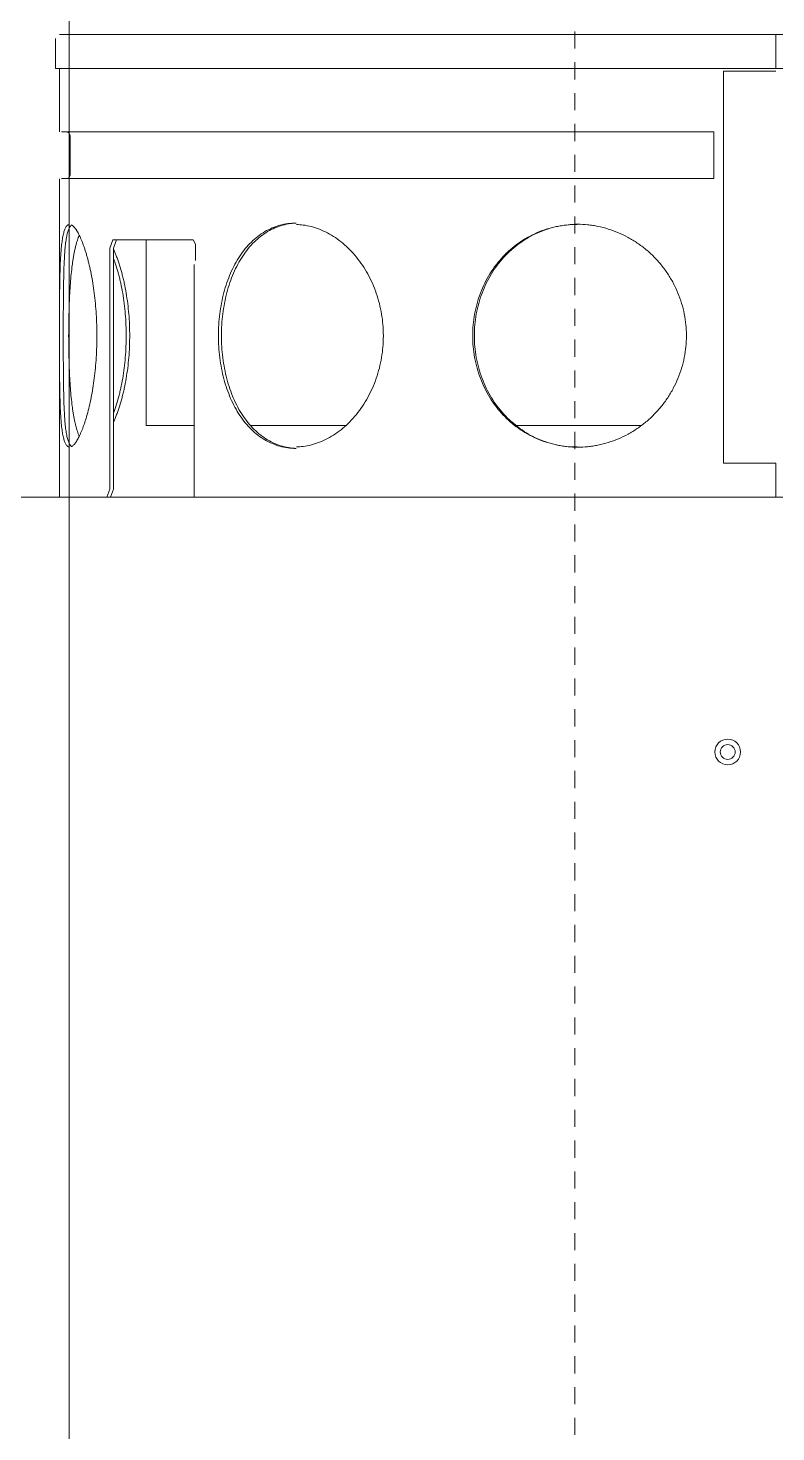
# Model space of a CAD drawing. Header units: inches. Extents: x -536 to 545, y -65 to 280.
# Drawn here: x -441.68 to -436.22, y 12.92 to 23.18 of the extents above; entities that cross this region are included whole.
import ezdxf

# ---------------------------------------------------------------- set-up
doc = ezdxf.new("R2010")
doc.units = ezdxf.units.IN
doc.header["$MEASUREMENT"] = 0
doc.linetypes.add('Hidden 1_8_', pattern=[0.1875, 0.125, -0.0625])
for name, color, linetype, lineweight in [('A-DETL', 90, 'Continuous', 9), ('A-DETL-HDLN', 90, 'Hidden 1_8_', 9), ('A-WALL', 113, 'Continuous', 13), ('A-WALL-PATT', 111, 'Continuous', 13)]:
    doc.layers.add(name, color=color, linetype=linetype, lineweight=lineweight)

# ---------------------------------------------------------------- blocks, each defined once
blk = doc.blocks.new('Walls 7 - Walls 7-1353541-Fireplace - Section - East')
at = {"layer": 'A-WALL-PATT', "lineweight": 9}
h = blk.add_hatch(dxfattribs=at)
h.set_pattern_fill('FP_103', color=256, style=0, pattern_type=2)
h.set_pattern_definition([(180, (-371.73, 30.13), (-60, 143.62), [60, 0, 0, 0]), (180, (-371.73, 53.32), (-60, 143.62), [60, 0, 0, 0]), (180, (-371.73, 68.78), (-60, 143.62), [60, 0, 0, 0]), (180, (-371.73, 76.5), (-60, 143.62), [60, 0, 0, 0]), (180, (-371.73, 91.96), (-60, 143.62), [60, 0, 0, 0]), (180, (-371.73, 107.42), (-60, 143.62), [60, 0, 0, 0]), (180, (-371.73, 126.75), (-60, 143.62), [60, 0, 0, 0]), (180, (-371.73, 142.2), (-60, 143.62), [60, 0, 0, 0]), (180, (-371.73, 29.75), (-60, 143.62), [60, 0, 0, 0]), (180, (-371.73, 52.94), (-60, 143.62), [60, 0, 0, 0]), (180, (-371.73, 68.4), (-60, 143.62), [60, 0, 0, 0]), (180, (-371.73, 76.13), (-60, 143.62), [60, 0, 0, 0]), (180, (-371.73, 91.59), (-60, 143.62), [60, 0, 0, 0]), (180, (-371.73, 107.05), (-60, 143.62), [60, 0, 0, 0]), (180, (-371.73, 126.37), (-60, 143.62), [60, 0, 0, 0]), (180, (-371.73, 141.83), (-60, 143.62), [60, 0, 0, 0]), (90, (-417.73, 30.127), (-60, 4e-15), [22.815, -120.807]), (90, (-385.73, 53.316), (-60, 4e-15), [15.085, -128.536]), (90, (-415.73, 68.775), (-60, 4e-15), [7.356, -136.266]), (90, (-425.73, 76.505), (-60, 4e-15), [15.085, -128.536]), (90, (-394.73, 91.964), (-60, 4e-15), [15.085, -128.536]), (90, (-415.73, 107.424), (-60, 4e-15), [18.95, -124.672]), (90, (-380.73, 126.75), (-60, 4e-15), [15.085, -128.536]), (90, (-415.73, 142.207), (-60, 4e-15), [8.353, -135.27]), (90, (-417.354, 30.127), (-60, 4e-15), [22.815, -120.807]), (90, (-385.354, 53.316), (-60, 4e-15), [15.085, -128.536]), (90, (-415.354, 68.775), (-60, 4e-15), [7.356, -136.266]), (90, (-425.354, 76.505), (-60, 4e-15), [15.085, -128.536]), (90, (-394.354, 91.964), (-60, 4e-15), [15.085, -128.536]), (90, (-415.354, 107.424), (-60, 4e-15), [18.95, -124.672]), (90, (-380.354, 126.75), (-60, 4e-15), [15.085, -128.536]), (90, (-415.354, 142.207), (-60, 4e-15), [8.353, -135.27])])
h.paths.add_polyline_path([(-419.602, -46.5), (-422.275, 2.313), (-431.87, 2.313), (-431.87, 23.224), (-441.233, 23.224), (-441.233, 32.79), (-435.223, 60.377), (-443.855, 60.377), (-443.483, -22.5), (-425.355, -22.5), (-425.355, -46.5)], flags=0)

msp = doc.modelspace()

# ---------------------------------------------------------------- linework, layer by layer
at = {"layer": 'A-DETL'}
for p, q in [((-441.48185, 23.102), (-441.48185, 22.882)), ((-441.45385, 23.13), (-430.96677, 23.13)), ((-436.22557, 23.13), (-436.22557, 22.882)), ((-441.48185, 22.882), (-430.93877, 22.882)), ((-441.45385, 22.882), (-441.45385, 22.41954)), ((-436.60634, 20), (-436.60634, 22.862)), ((-436.60634, 22.862), (-436.22557, 22.862)), ((-441.43931, 22.418), (-441.40431, 22.418)), ((-441.4388, 22.41957), (-441.40547, 22.41882)), ((-441.40547, 22.41882), (-440.68751, 22.418)), ((-441.37431, 22.388), (-441.37431, 22.108)), ((-436.67766, 22.418), (-440.68751, 22.418)), ((-436.67766, 22.078), (-436.67766, 22.418)), ((-441.45385, 22.07646), (-441.45385, 19.75)), ((-441.43931, 22.078), (-441.40431, 22.078)), ((-441.40547, 22.07718), (-441.4388, 22.07643)), ((-440.68751, 22.078), (-441.40547, 22.07718)), ((-440.68751, 22.078), (-436.67766, 22.078)), ((-441.06308, 21.63), (-441.08559, 21.57)), ((-441.08559, 19.81), (-441.08559, 21.57)), ((-441.06308, 21.63), (-440.47721, 21.63)), ((-441.03718, 21.63), (-441.05956, 21.57)), ((-441.05956, 19.81), (-441.05956, 21.57)), ((-440.81983, 20.275), (-440.81983, 21.63)), ((-440.45963, 21.6), (-440.47721, 21.63)), ((-440.45963, 21.6), (-440.45963, 21.48)), ((-440.47066, 21.45027), (-440.47066, 19.75)), ((-440.47066, 20.275), (-440.81983, 20.275)), ((-440.05476, 20.275), (-439.36247, 20.275)), ((-438.12088, 20.275), (-437.20723, 20.275)), ((-436.22557, 20), (-436.60634, 20)), ((-436.22557, 19.75), (-436.22557, 20)), ((-441.10745, 19.75), (-441.08559, 19.81)), ((-441.0813, 19.75), (-441.05956, 19.81)), ((-449.34931, 19.75), (-426.07831, 19.75))]:
    msp.add_line(p, q, dxfattribs=at)
for radius in [0.094, 0.0545]:
    msp.add_circle((-436.57681, 17.89), radius, dxfattribs=at)
for centre, start, end in [((-441.40431, 22.388), 0, 90), ((-441.40431, 22.108), 270, 0)]:
    msp.add_arc(centre, 0.03, start, end, dxfattribs=at)
for points, knots in [([(-441.37913, 21.7425), (-441.38006, 21.7425), (-441.38256, 21.74234), (-441.38573, 21.74159), (-441.38897, 21.74035), (-441.39207, 21.73861), (-441.3951, 21.73639), (-441.39915, 21.73265), (-441.40397, 21.72664), (-441.40918, 21.71779), (-441.41404, 21.70708), (-441.41856, 21.69453), (-441.42273, 21.68015), (-441.42656, 21.66397), (-441.43007, 21.64604), (-441.43326, 21.62638), (-441.43613, 21.60506), (-441.43871, 21.5821), (-441.441, 21.55758), (-441.44303, 21.53155), (-441.44546, 21.49402), (-441.44785, 21.44381), (-441.44989, 21.37996), (-441.45131, 21.31179), (-441.45225, 21.2399), (-441.45284, 21.16524), (-441.45317, 21.08747), (-441.45334, 21.01142), (-441.45338, 20.95211), (-441.45338, 20.93)], [0, 0, 0, 0, 0.003339391, 0.006674086, 0.010075469, 0.013610491, 0.017338535, 0.021309982, 0.030132872, 0.040330844, 0.052046284, 0.06536025, 0.080317312, 0.096937046, 0.115214229, 0.135130574, 0.156660597, 0.179771365, 0.204416316, 0.230543499, 0.258098806, 0.317251403, 0.381327752, 0.449735998, 0.521820675, 0.596898143, 0.674243388, 0.753115657, 0.832754499, 0.832754499, 0.832754499, 0.832754499]), ([(-441.36471, 21.73928), (-441.36542, 21.7388), (-441.36757, 21.7372), (-441.37132, 21.73369), (-441.37621, 21.72761), (-441.38136, 21.71877), (-441.38621, 21.70804), (-441.3907, 21.69548), (-441.39486, 21.68108), (-441.39868, 21.66489), (-441.40217, 21.64693), (-441.40534, 21.62725), (-441.40821, 21.6059), (-441.41077, 21.58291), (-441.41306, 21.55836), (-441.41508, 21.5323), (-441.41749, 21.49472), (-441.41987, 21.44445), (-441.42191, 21.38052), (-441.42332, 21.31227), (-441.42426, 21.24028), (-441.42484, 21.16554), (-441.42517, 21.08762), (-441.42535, 21.0117), (-441.42538, 20.95175), (-441.42538, 20.93)], [0, 0, 0, 0, 0.003145498, 0.007105398, 0.015909273, 0.02609277, 0.037797225, 0.051102843, 0.066053559, 0.082668475, 0.100942001, 0.120855577, 0.142383514, 0.165492722, 0.190136515, 0.216262845, 0.243817531, 0.302969372, 0.367045351, 0.435453428, 0.507538034, 0.582615475, 0.659960712, 0.738832979, 0.818471821, 0.818471821, 0.818471821, 0.818471821]), ([(-441.17997, 20.93), (-441.17997, 20.95244), (-441.1808, 21.01143), (-441.18451, 21.08778), (-441.19061, 21.16564), (-441.19894, 21.24044), (-441.20933, 21.31246), (-441.22153, 21.38074), (-441.23528, 21.4447), (-441.24802, 21.49489), (-441.2588, 21.53238), (-441.2669, 21.55845), (-441.27515, 21.583), (-441.28352, 21.60599), (-441.29195, 21.62735), (-441.30041, 21.64703), (-441.30886, 21.66499), (-441.31727, 21.68118), (-441.32437, 21.69347), (-441.33002, 21.70237), (-441.33532, 21.71019), (-441.34183, 21.71885), (-441.34966, 21.72765), (-441.35637, 21.73369), (-441.36121, 21.73721), (-441.36382, 21.73878), (-441.36471, 21.73928)], [0, 0, 0, 0, 0.079648701, 0.158608642, 0.236194708, 0.31173422, 0.384563013, 0.454044836, 0.519560093, 0.580534971, 0.609147757, 0.636427529, 0.662317153, 0.686760287, 0.709704453, 0.731109319, 0.750939693, 0.769164186, 0.785760223, 0.79344721, 0.80072784, 0.814077975, 0.825847224, 0.836107207, 0.840715057, 0.84432967, 0.84432967, 0.84432967, 0.84432967]), ([(-439.72668, 21.75284), (-439.74844, 21.75284), (-439.78544, 21.75022), (-439.84503, 21.73831), (-439.90127, 21.71853), (-439.9554, 21.69112), (-440.00646, 21.65633), (-440.05419, 21.61456), (-440.0982, 21.56621), (-440.13823, 21.51179), (-440.17402, 21.45181), (-440.20539, 21.38686), (-440.23217, 21.31755), (-440.25424, 21.24459), (-440.2715, 21.16851), (-440.28388, 21.09063), (-440.29132, 21.0094), (-440.29297, 20.95939), (-440.29297, 20.93)], [0, 0, 0, 0, 0.05893309, 0.11753173, 0.17631613, 0.23582116, 0.2965442, 0.35891634, 0.42327345, 0.48983624, 0.55871255, 0.62988773, 0.7032474, 0.77857378, 0.85557566, 0.93388913, 1.01310647, 1.0927835, 1.0927835, 1.0927835, 1.0927835]), ([(-439.72668, 21.75284), (-439.74111, 21.75223), (-439.77253, 21.74938), (-439.82542, 21.7387), (-439.88141, 21.71892), (-439.93527, 21.69149), (-439.98608, 21.65668), (-440.03358, 21.61489), (-440.07738, 21.56651), (-440.11721, 21.51207), (-440.15282, 21.45206), (-440.18404, 21.38708), (-440.21068, 21.31774), (-440.23265, 21.24474), (-440.24982, 21.16864), (-440.26214, 21.09064), (-440.26954, 21.0097), (-440.27119, 20.95884), (-440.27119, 20.93)], [0, 0, 0, 0, 0.03986168, 0.09815911, 0.15666304, 0.21591452, 0.27641511, 0.33859775, 0.40279822, 0.46923546, 0.53801453, 0.60911731, 0.68242571, 0.75771814, 0.83469969, 0.91300288, 0.99221653, 1.07189315, 1.07189315, 1.07189315, 1.07189315]), ([(-439.08958, 20.93), (-439.08958, 20.99006), (-439.09612, 21.06101), (-439.11775, 21.16619), (-439.14013, 21.24093), (-439.16843, 21.31313), (-439.20228, 21.38154), (-439.24129, 21.44564), (-439.28496, 21.50479), (-439.3328, 21.55843), (-439.3842, 21.60604), (-439.43862, 21.64717), (-439.49535, 21.68142), (-439.554, 21.70844), (-439.61314, 21.72797), (-439.67178, 21.73923), (-439.70535, 21.742), (-439.72436, 21.7424)], [0, 0, 0, 0, 0.1590501, 0.23807419, 0.31641849, 0.39386005, 0.47018336, 0.54518127, 0.61866543, 0.69046781, 0.76045881, 0.82854798, 0.8947104, 0.95898392, 1.02150034, 1.08247385, 1.13281017, 1.13281017, 1.13281017, 1.13281017]), ([(-437.67529, 21.7425), (-437.70698, 21.7425), (-437.74907, 21.7399), (-437.82829, 21.7282), (-437.90116, 21.70878), (-437.97272, 21.68187), (-438.04077, 21.64768), (-438.1051, 21.60659), (-438.165, 21.55897), (-438.22001, 21.5053), (-438.26961, 21.44608), (-438.31342, 21.38192), (-438.35107, 21.31339), (-438.38228, 21.24128), (-438.40679, 21.16585), (-438.42444, 21.08943), (-438.43507, 21.00676), (-438.43745, 20.96293), (-438.43745, 20.93)], [0, 0, 0, 0, 0.07666414, 0.15304247, 0.22920659, 0.30525296, 0.38128849, 0.45743132, 0.5337953, 0.61048528, 0.68758559, 0.7651528, 0.84321216, 0.92175171, 1.00072695, 1.08005907, 1.15964537, 1.23936364, 1.23936364, 1.23936364, 1.23936364]), ([(-437.67339, 21.74452), (-437.70152, 21.74423), (-437.74185, 21.74158), (-437.81817, 21.73021), (-437.89083, 21.71075), (-437.9622, 21.68377), (-438.03006, 21.6495), (-438.09421, 21.6083), (-438.15394, 21.56055), (-438.20879, 21.50674), (-438.25824, 21.44738), (-438.30193, 21.38305), (-438.33947, 21.31435), (-438.3706, 21.24206), (-438.39503, 21.16645), (-438.41263, 21.08979), (-438.42323, 21.00708), (-438.4256, 20.96273), (-438.4256, 20.93)], [0, 0, 0, 0, 0.06849683, 0.14447583, 0.22025862, 0.29594873, 0.37165918, 0.44751269, 0.52362626, 0.60010607, 0.67703624, 0.75447149, 0.83243394, 0.91090729, 0.9898419, 1.06915305, 1.14873175, 1.22844917, 1.22844917, 1.22844917, 1.22844917]), ([(-436.87798, 20.93), (-436.87798, 20.96353), (-436.8806, 21.00677), (-436.89227, 21.09001), (-436.91163, 21.16658), (-436.93842, 21.24225), (-436.97242, 21.31454), (-437.01324, 21.38322), (-437.05264, 21.43682), (-437.08711, 21.47721), (-437.12344, 21.51581), (-437.17222, 21.56058), (-437.23555, 21.60828), (-437.30302, 21.64943), (-437.37394, 21.68368), (-437.44749, 21.71065), (-437.51079, 21.72691), (-437.56139, 21.73603), (-437.61309, 21.74239), (-437.64262, 21.74436), (-437.67339, 21.74452)], [0, 0, 0, 0, 0.07973408, 0.15945983, 0.2391686, 0.31884808, 0.39848217, 0.47804936, 0.55752298, 0.59722638, 0.63689321, 0.71607515, 0.79504977, 0.87377296, 0.95220245, 1.03030038, 1.10804046, 1.1467829, 1.18543278, 1.25854966, 1.25854966, 1.25854966, 1.25854966]), ([(-441.3861, 20.93), (-441.3861, 20.94967), (-441.38578, 21.01255), (-441.38434, 21.08719), (-441.3819, 21.16533), (-441.37839, 21.23991), (-441.37375, 21.31185), (-441.36789, 21.38003), (-441.3618, 21.43424), (-441.35614, 21.47524), (-441.35161, 21.50411), (-441.34669, 21.5316), (-441.34139, 21.55763), (-441.33568, 21.58219), (-441.32961, 21.60507), (-441.32295, 21.62672), (-441.31659, 21.645), (-441.31072, 21.65924), (-441.30891, 21.66334)], [0, 0, 0, 0, 0.079640283, 0.15852591, 0.235909999, 0.311069044, 0.383300595, 0.451951452, 0.516407071, 0.546893067, 0.576133212, 0.604069685, 0.630656148, 0.655852178, 0.679622319, 0.701939812, 0.722794613, 0.740930653, 0.740930653, 0.740930653, 0.740930653]), ([(-441.05956, 21.56248), (-441.05925, 21.56181), (-441.05403, 21.55026), (-441.04692, 21.53359), (-441.03566, 21.50519), (-441.02527, 21.4765), (-441.01161, 21.43544), (-440.99921, 21.3927), (-440.98802, 21.34831), (-440.97736, 21.30151), (-440.96571, 21.24075), (-440.95468, 21.16607), (-440.94663, 21.08732), (-440.94174, 21.01394), (-440.94065, 20.94721), (-440.94065, 20.93)], [0, 0, 0, 0, 0.003444388, 0.031801256, 0.061369915, 0.092098845, 0.123928027, 0.190630272, 0.225380203, 0.260968987, 0.334370587, 0.410257686, 0.488021791, 0.56704589, 0.646701751, 0.646701751, 0.646701751, 0.646701751]), ([(-441.05956, 21.4991), (-441.05791, 21.49469), (-441.04961, 21.47192), (-441.0378, 21.43623), (-441.02477, 21.39198), (-441.01362, 21.3479), (-441.00289, 21.30108), (-440.99121, 21.24041), (-440.98012, 21.16587), (-440.97204, 21.08693), (-440.96714, 21.01468), (-440.96604, 20.94539), (-440.96604, 20.93)], [0, 0, 0, 0, 0.024384785, 0.05623112, 0.122961506, 0.15772267, 0.193320935, 0.266736692, 0.342632511, 0.420401134, 0.499426872, 0.579082917, 0.579082917, 0.579082917, 0.579082917]), ([(-441.45338, 20.93), (-441.45338, 20.90789), (-441.45334, 20.84858), (-441.45317, 20.77253), (-441.45284, 20.69476), (-441.45225, 20.6201), (-441.45131, 20.54821), (-441.44989, 20.48004), (-441.44785, 20.41619), (-441.44546, 20.36598), (-441.44303, 20.32845), (-441.441, 20.30242), (-441.43871, 20.2779), (-441.43613, 20.25494), (-441.43326, 20.23362), (-441.43007, 20.21396), (-441.42656, 20.19603), (-441.42273, 20.17985), (-441.41856, 20.16547), (-441.41404, 20.15292), (-441.40918, 20.14221), (-441.40397, 20.13336), (-441.39915, 20.12735), (-441.3951, 20.12361), (-441.39207, 20.12139), (-441.38897, 20.11965), (-441.38573, 20.11841), (-441.38256, 20.11766), (-441.38006, 20.1175), (-441.37913, 20.1175)], [0, 0, 0, 0, 0.079638842, 0.158511111, 0.235856356, 0.310933824, 0.383018501, 0.451426747, 0.515503096, 0.574655693, 0.602211, 0.628338183, 0.652983134, 0.676093902, 0.697623926, 0.71754027, 0.735817453, 0.752437187, 0.76739425, 0.780708215, 0.792423655, 0.802621627, 0.811444517, 0.815415964, 0.819144008, 0.82267903, 0.826080413, 0.829415108, 0.832754499, 0.832754499, 0.832754499, 0.832754499]), ([(-441.42538, 20.93), (-441.42538, 20.90825), (-441.42535, 20.8483), (-441.42517, 20.77238), (-441.42484, 20.69446), (-441.42426, 20.61972), (-441.42332, 20.54773), (-441.42191, 20.47948), (-441.41987, 20.41555), (-441.41749, 20.36528), (-441.41508, 20.3277), (-441.41306, 20.30164), (-441.41077, 20.27709), (-441.40821, 20.2541), (-441.40534, 20.23275), (-441.40217, 20.21307), (-441.39868, 20.19511), (-441.39486, 20.17892), (-441.3907, 20.16452), (-441.38621, 20.15196), (-441.38136, 20.14123), (-441.37621, 20.13239), (-441.37132, 20.12631), (-441.36757, 20.1228), (-441.36542, 20.1212), (-441.36471, 20.12072)], [0, 0, 0, 0, 0.079638842, 0.158511109, 0.235856345, 0.310933786, 0.383018393, 0.45142647, 0.515502449, 0.57465429, 0.602208976, 0.628335306, 0.652979099, 0.676088306, 0.697616244, 0.71752982, 0.735803346, 0.752418262, 0.767368978, 0.780674596, 0.792379051, 0.802562548, 0.811366423, 0.815326323, 0.818471821, 0.818471821, 0.818471821, 0.818471821]), ([(-441.30891, 20.19666), (-441.31072, 20.20076), (-441.31659, 20.215), (-441.32295, 20.23328), (-441.32961, 20.25493), (-441.33568, 20.27781), (-441.34139, 20.30237), (-441.34669, 20.3284), (-441.35161, 20.35589), (-441.35614, 20.38476), (-441.3618, 20.42576), (-441.36789, 20.47997), (-441.37375, 20.54815), (-441.37839, 20.62009), (-441.3819, 20.69467), (-441.38434, 20.77281), (-441.38578, 20.84745), (-441.3861, 20.91033), (-441.3861, 20.93)], [0, 0, 0, 0, 0.018136039, 0.038990841, 0.061308334, 0.085078475, 0.110274505, 0.136860968, 0.164797441, 0.194037586, 0.224523582, 0.2889792, 0.357630058, 0.429861609, 0.505020654, 0.582404742, 0.661290369, 0.740930653, 0.740930653, 0.740930653, 0.740930653]), ([(-441.36471, 20.12072), (-441.36382, 20.12122), (-441.36121, 20.12279), (-441.35637, 20.12631), (-441.34966, 20.13235), (-441.34183, 20.14115), (-441.33532, 20.14981), (-441.33002, 20.15763), (-441.32437, 20.16653), (-441.31727, 20.17882), (-441.30886, 20.19501), (-441.30041, 20.21297), (-441.29195, 20.23265), (-441.28352, 20.25401), (-441.27515, 20.277), (-441.2669, 20.30155), (-441.2588, 20.32762), (-441.24802, 20.36511), (-441.23528, 20.4153), (-441.22153, 20.47926), (-441.20933, 20.54754), (-441.19894, 20.61956), (-441.19061, 20.69436), (-441.18451, 20.77222), (-441.1808, 20.84857), (-441.17997, 20.90756), (-441.17997, 20.93)], [0, 0, 0, 0, 0.003614612, 0.008222463, 0.018482445, 0.030251695, 0.043601829, 0.05088246, 0.058569446, 0.075165483, 0.093389977, 0.113220351, 0.134625217, 0.157569383, 0.182012517, 0.207902141, 0.235181913, 0.263794699, 0.324769576, 0.390284833, 0.459766656, 0.532595449, 0.608134962, 0.685721028, 0.764680969, 0.84432967, 0.84432967, 0.84432967, 0.84432967]), ([(-440.96604, 20.93), (-440.96604, 20.91461), (-440.96714, 20.84532), (-440.97204, 20.77307), (-440.98012, 20.69413), (-440.99121, 20.61959), (-441.00289, 20.55892), (-441.01362, 20.5121), (-441.02477, 20.46802), (-441.0378, 20.42377), (-441.04961, 20.38808), (-441.05791, 20.36531), (-441.05956, 20.3609)], [0, 0, 0, 0, 0.079656045, 0.158681783, 0.236450406, 0.312346225, 0.385761982, 0.421360247, 0.456121411, 0.522851797, 0.554698132, 0.579082917, 0.579082917, 0.579082917, 0.579082917]), ([(-440.94065, 20.93), (-440.94065, 20.91279), (-440.94174, 20.84606), (-440.94663, 20.77268), (-440.95468, 20.69393), (-440.96571, 20.61925), (-440.97736, 20.55849), (-440.98802, 20.51169), (-440.99921, 20.4673), (-441.01161, 20.42456), (-441.02527, 20.3835), (-441.03566, 20.35481), (-441.04692, 20.32641), (-441.05403, 20.30974), (-441.05925, 20.29819), (-441.05956, 20.29752)], [0, 0, 0, 0, 0.079655861, 0.15867996, 0.236444065, 0.312331164, 0.385732764, 0.421321548, 0.456071479, 0.522773724, 0.554602906, 0.585331836, 0.614900495, 0.643257363, 0.646701751, 0.646701751, 0.646701751, 0.646701751]), ([(-440.29297, 20.93), (-440.29297, 20.90061), (-440.29132, 20.8506), (-440.28388, 20.76937), (-440.2715, 20.69149), (-440.25424, 20.61541), (-440.23217, 20.54245), (-440.20539, 20.47314), (-440.17402, 20.40819), (-440.13823, 20.34821), (-440.0982, 20.29379), (-440.05419, 20.24544), (-440.00646, 20.20367), (-439.9554, 20.16888), (-439.90127, 20.14147), (-439.84503, 20.12169), (-439.78544, 20.10978), (-439.74844, 20.10716), (-439.72668, 20.10716)], [0, 0, 0, 0, 0.07967703, 0.15889436, 0.23720783, 0.31420971, 0.38953609, 0.46289576, 0.53407094, 0.60294725, 0.66951005, 0.73386716, 0.7962393, 0.85696234, 0.91646736, 0.97525176, 1.03385041, 1.0927835, 1.0927835, 1.0927835, 1.0927835]), ([(-440.27119, 20.93), (-440.27119, 20.90116), (-440.26954, 20.8503), (-440.26214, 20.76936), (-440.24982, 20.69136), (-440.23265, 20.61526), (-440.21068, 20.54226), (-440.18404, 20.47292), (-440.15282, 20.40794), (-440.11721, 20.34793), (-440.07738, 20.29349), (-440.03358, 20.24511), (-439.98608, 20.20332), (-439.93527, 20.16851), (-439.88141, 20.14108), (-439.82542, 20.1213), (-439.77253, 20.11062), (-439.74111, 20.10777), (-439.72668, 20.10716)], [0, 0, 0, 0, 0.07967662, 0.15889027, 0.23719346, 0.31417502, 0.38946745, 0.46277584, 0.53387862, 0.6026577, 0.66909494, 0.73329541, 0.79547804, 0.85597864, 0.91523011, 0.97373405, 1.03203148, 1.07189315, 1.07189315, 1.07189315, 1.07189315]), ([(-439.72436, 20.1176), (-439.70535, 20.118), (-439.67178, 20.12077), (-439.61314, 20.13203), (-439.554, 20.15156), (-439.49535, 20.17858), (-439.43862, 20.21283), (-439.3842, 20.25396), (-439.3328, 20.30157), (-439.28496, 20.35521), (-439.24129, 20.41436), (-439.20228, 20.47846), (-439.16843, 20.54687), (-439.14013, 20.61907), (-439.11775, 20.69381), (-439.09612, 20.79899), (-439.08958, 20.86994), (-439.08958, 20.93)], [0, 0, 0, 0, 0.05033632, 0.11130983, 0.17382625, 0.23809977, 0.30426219, 0.37235136, 0.44234236, 0.51414474, 0.5876289, 0.66262681, 0.73895012, 0.81639168, 0.89473598, 0.97376007, 1.13281017, 1.13281017, 1.13281017, 1.13281017]), ([(-438.43745, 20.93), (-438.43745, 20.89707), (-438.43507, 20.85324), (-438.42444, 20.77057), (-438.40679, 20.69415), (-438.38228, 20.61872), (-438.35107, 20.54661), (-438.31342, 20.47808), (-438.26961, 20.41392), (-438.22001, 20.3547), (-438.165, 20.30103), (-438.1051, 20.25341), (-438.04077, 20.21232), (-437.97272, 20.17813), (-437.90116, 20.15122), (-437.82829, 20.1318), (-437.74907, 20.1201), (-437.70698, 20.1175), (-437.67529, 20.1175)], [0, 0, 0, 0, 0.07971827, 0.15930457, 0.23863668, 0.31761192, 0.39615148, 0.47421083, 0.55177805, 0.62887836, 0.70556834, 0.78193232, 0.85807515, 0.93411068, 1.01015705, 1.08632117, 1.1626995, 1.23936364, 1.23936364, 1.23936364, 1.23936364]), ([(-438.4256, 20.93), (-438.4256, 20.89727), (-438.42323, 20.85292), (-438.41263, 20.77021), (-438.39503, 20.69355), (-438.3706, 20.61794), (-438.33947, 20.54565), (-438.30193, 20.47695), (-438.25824, 20.41262), (-438.20879, 20.35326), (-438.15394, 20.29945), (-438.09421, 20.2517), (-438.03006, 20.2105), (-437.9622, 20.17623), (-437.89083, 20.14925), (-437.81817, 20.12979), (-437.74185, 20.11842), (-437.70152, 20.11577), (-437.67339, 20.11548)], [0, 0, 0, 0, 0.07971742, 0.15929613, 0.23860728, 0.31754188, 0.39601524, 0.47397769, 0.55141294, 0.62834311, 0.70482291, 0.78093649, 0.85679, 0.93250044, 1.00819056, 1.08397334, 1.15995234, 1.22844917, 1.22844917, 1.22844917, 1.22844917]), ([(-437.67339, 20.11548), (-437.64262, 20.11564), (-437.61309, 20.11761), (-437.56139, 20.12397), (-437.51079, 20.13309), (-437.44749, 20.14935), (-437.37394, 20.17632), (-437.30302, 20.21057), (-437.23555, 20.25172), (-437.17222, 20.29942), (-437.12344, 20.34419), (-437.08711, 20.38279), (-437.05264, 20.42318), (-437.01324, 20.47678), (-436.97242, 20.54546), (-436.93842, 20.61775), (-436.91163, 20.69342), (-436.89227, 20.76999), (-436.8806, 20.85323), (-436.87798, 20.89647), (-436.87798, 20.93)], [0, 0, 0, 0, 0.07311688, 0.11176676, 0.15050921, 0.22824928, 0.30634721, 0.3847767, 0.46349989, 0.54247451, 0.62165645, 0.66132328, 0.70102668, 0.7805003, 0.86006749, 0.93970158, 1.01938106, 1.09908983, 1.17881558, 1.25854966, 1.25854966, 1.25854966, 1.25854966])]:
    msp.add_open_spline(points, degree=3, knots=knots, dxfattribs=at)
at = {"layer": 'A-DETL-HDLN'}
msp.add_line((-437.69131, 31.702), (-437.69131, -24.298), dxfattribs=at)
at = {"layer": 'A-WALL', "lineweight": 18}
msp.add_line((-441.38241, 38.5), (-441.38241, -46.5), dxfattribs=at)

# ---------------------------------------------------------------- block references
msp.add_blockref('Walls 7 - Walls 7-1353541-Fireplace - Section - East', (0, 0), dxfattribs=at)

doc.saveas('drawing.dxf')
